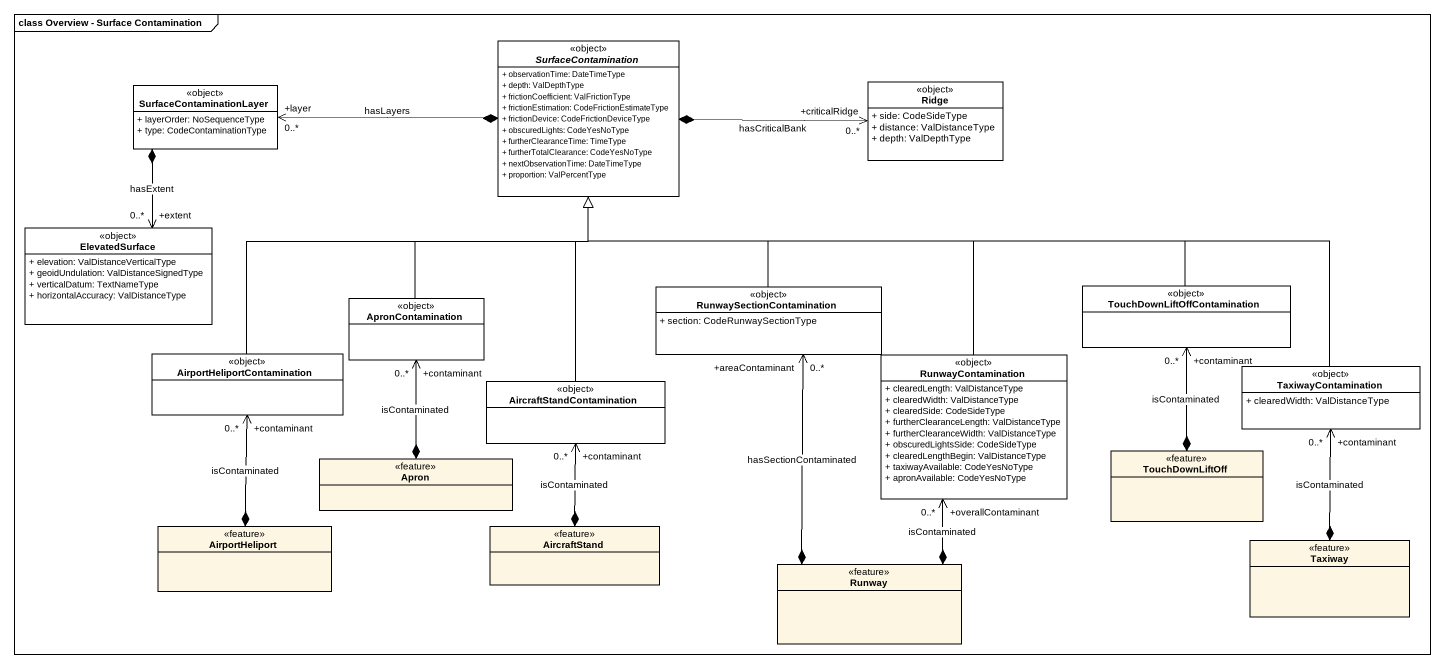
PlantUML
@startuml
mainframe class Overview - Surface Contamination
hide circle
hide empty members
skinparam classAttributeIconSize 0
abstract class SurfaceContamination <<object>> #FFFFFF {
  + observationTime: DateTimeType
  + depth: ValDepthType
  + frictionCoefficient: ValFrictionType
  + frictionEstimation: CodeFrictionEstimateType
  + frictionDevice: CodeFrictionDeviceType
  + obscuredLights: CodeYesNoType
  + furtherClearanceTime: TimeType
  + furtherTotalClearance: CodeYesNoType
  + nextObservationTime: DateTimeType
  + proportion: ValPercentType
}
class SurfaceContaminationLayer <<object>> #FFFFFF {
  + layerOrder: NoSequenceType
  + type: CodeContaminationType
}
class Ridge <<object>> #FFFFFF {
  + side: CodeSideType
  + distance: ValDistanceType
  + depth: ValDepthType
}
class ElevatedSurface <<object>> #FFFFFF {
  + elevation: ValDistanceVerticalType
  + geoidUndulation: ValDistanceSignedType
  + verticalDatum: TextNameType
  + horizontalAccuracy: ValDistanceType
}
class RunwaySectionContamination <<object>> #FFFFFF {
  + section: CodeRunwaySectionType
}
class "TouchDownLiftOffContamination" as TouchDownLiftOffContaminatio <<object>> #FFFFFF
class ApronContamination <<object>> #FFFFFF
class AirportHeliportContamination <<object>> #FFFFFF
class RunwayContamination <<object>> #FFFFFF {
  + clearedLength: ValDistanceType
  + clearedWidth: ValDistanceType
  + clearedSide: CodeSideType
  + furtherClearanceLength: ValDistanceType
  + furtherClearanceWidth: ValDistanceType
  + obscuredLightsSide: CodeSideType
  + clearedLengthBegin: ValDistanceType
  + taxiwayAvailable: CodeYesNoType
  + apronAvailable: CodeYesNoType
}
class TaxiwayContamination <<object>> #FFFFFF {
  + clearedWidth: ValDistanceType
}
class AircraftStandContamination <<object>> #FFFFFF
class Apron <<feature>>
class TouchDownLiftOff <<feature>>
class AirportHeliport <<feature>>
class AircraftStand <<feature>>
class Runway <<feature>>
class Taxiway <<feature>>
SurfaceContamination *-left-> "+layer\n0..*" SurfaceContaminationLayer : hasLayers
SurfaceContamination *-right-> "+criticalRidge\n0..*" Ridge : hasCriticalBank
SurfaceContaminationLayer *--> "+extent\n0..*" ElevatedSurface : hasExtent
RunwaySectionContamination -up-|> SurfaceContamination
TouchDownLiftOffContaminatio -left-|> SurfaceContamination
ApronContamination -up-|> SurfaceContamination
AirportHeliportContamination -up-|> SurfaceContamination
RunwayContamination -up-|> SurfaceContamination
TaxiwayContamination -left-|> SurfaceContamination
AircraftStandContamination -up-|> SurfaceContamination
Apron *-up-> "+contaminant\n0..*" ApronContamination : isContaminated
TouchDownLiftOff *-up-> "+contaminant\n0..*" TouchDownLiftOffContaminatio : isContaminated
AirportHeliport *-up-> "+contaminant\n0..*" AirportHeliportContamination : isContaminated
AircraftStand *-up-> "+contaminant\n0..*" AircraftStandContamination : isContaminated
Runway *-up-> "+areaContaminant\n0..*" RunwaySectionContamination : hasSectionContaminated
Runway *-up-> "+overallContaminant\n0..*" RunwayContamination : isContaminated
Taxiway *-up-> "+contaminant\n0..*" TaxiwayContamination : isContaminated
@enduml
